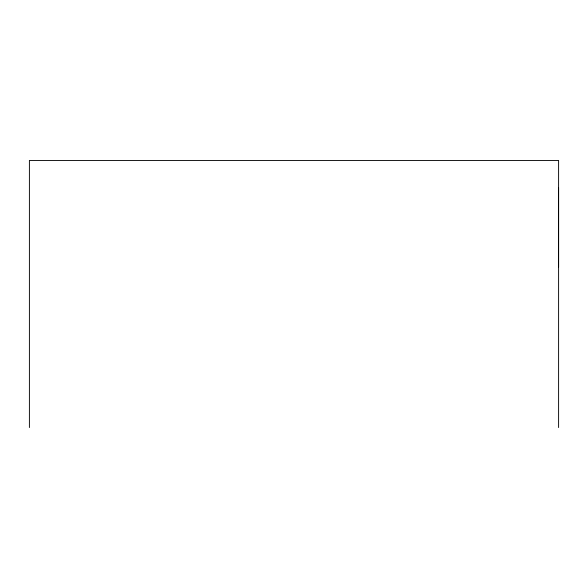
<?xml version="1.0" encoding="UTF-8"?>
<svg xmlns="http://www.w3.org/2000/svg" width="588" height="588" viewBox="0 0 588 588"><rect width="100%" height="100%" fill="white"/><g stroke="black" fill="none" stroke-linecap="round" stroke-linejoin="round"><path stroke-width="0.88" d="M558.6 266.908L558.6 187.785M558.6 427.55L558.6 160.451L29.4 160.451L29.4 427.55"/></g></svg>
